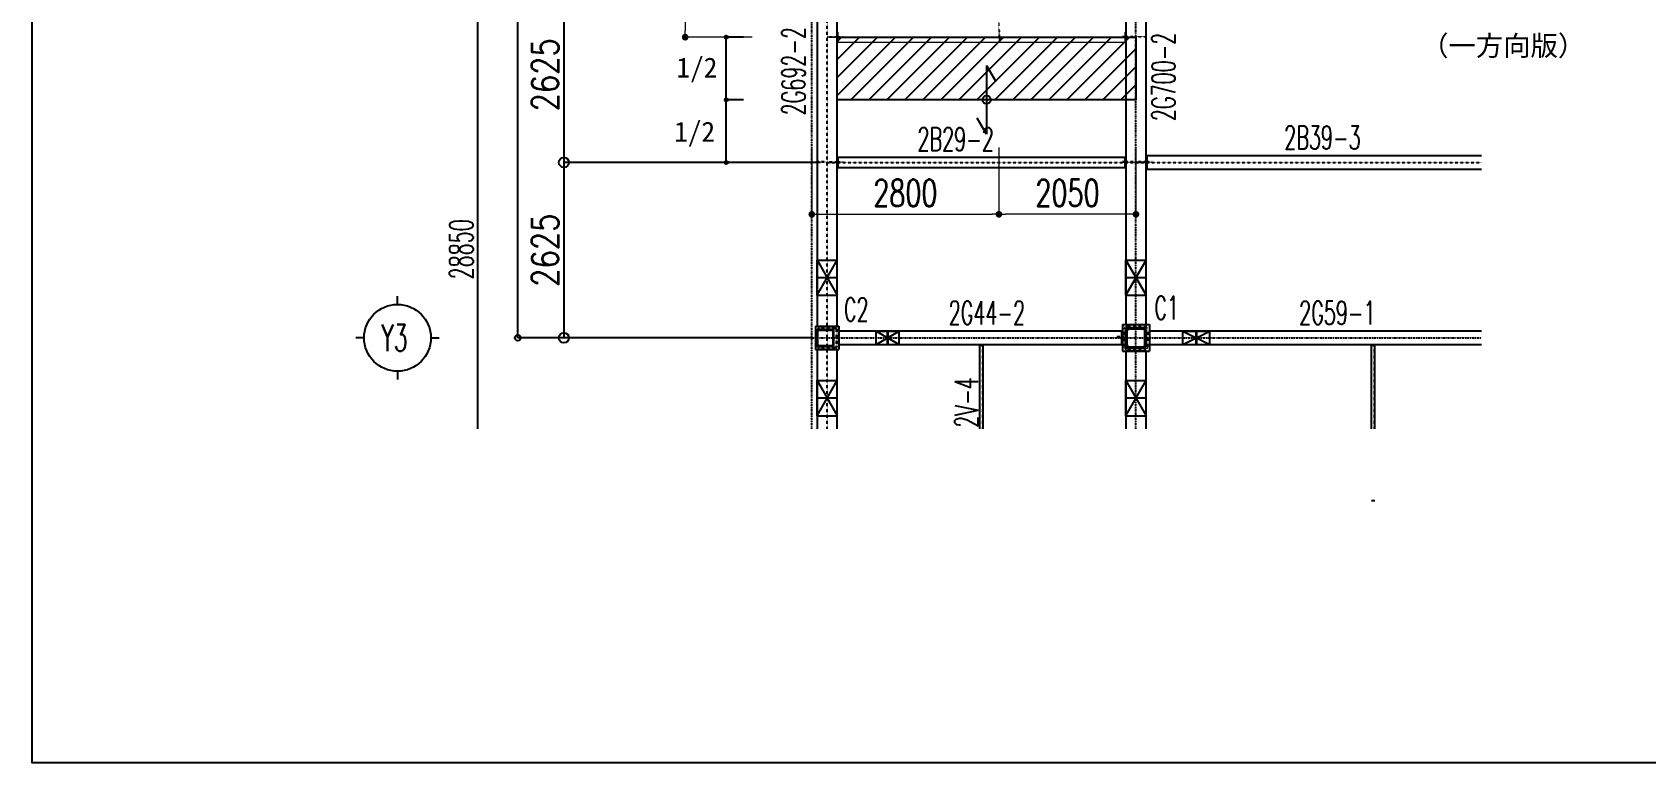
# Model space of a CAD drawing. Header units: millimetres. Extents: x -87051 to 180003, y -2961 to 97158.
# Drawn here: x -934 to 23207, y 65289 to 76222 of the extents above; entities that cross this region are included whole.
import ezdxf
from ezdxf.enums import TextEntityAlignment as Align

# ---------------------------------------------------------------- set-up
doc = ezdxf.new("R2010")
doc.units = ezdxf.units.MM
doc.header["$LTSCALE"] = 0.2
doc.header["$PDMODE"] = 1
doc.linetypes.add('CENTER', pattern=[2, 1.25, -0.25, 0.25, -0.25])
doc.linetypes.add('HIDDEN', pattern=[0.375, 0.25, -0.125])
doc.layers.get('Defpoints').update_dxf_attribs({"color": 40})
doc.layers.add('A_寸法', color=1, linetype='Continuous', lineweight=9, true_color=0xff0000)
doc.layers.add('S-新設', color=1, linetype='Continuous', lineweight=9, true_color=0xff0000)
doc.styles.add('Dim', font='simplex.shx', dxfattribs={"width": 0.7, "bigfont": 'extfont2.shx'})
doc.styles.get("Standard").update_dxf_attribs({"font": 'simplex.shx', "width": 0.8, "height": 700, "bigfont": 'extfont2.shx'})
doc.styles.add('ゴシック', font='MS Gothic.ttf', dxfattribs={"height": 4})
doc.dimstyles.new('1-200', dxfattribs={"dimscale": 200, "dimtxt": 3, "dimasz": 1, "dimexe": 1, "dimexo": 1, "dimgap": 1, "dimtad": 1, "dimdec": 0, "dimtxsty": 'Dim', "dimblk": 'DOT', "dimcen": 2.5, "dimadec": 0, "dimazin": 0, "dimtfac": 1, "dimtdec": 0, "dimtix": 1, "dimtmove": 2, "dimatfit": 3, "dimldrblk": '引出線', "dimfxl": 1, "dimlwd": -1, "dimlwe": -1, "dimarcsym": 0})

# ---------------------------------------------------------------- blocks, each defined once
blk = doc.blocks.new('_Dot')
at = {"color": 0, "linetype": 'ByBlock', "lineweight": -2}
blk.add_line((-0.5, 0), (-1, 0), dxfattribs=at)
at = {"color": 0, "linetype": 'ByBlock', "const_width": 0.5}
blk.add_lwpolyline([(-0.25, 0, 1), (0.25, 0, 1)], format="xyb", close=True, dxfattribs=at)
blk = doc.blocks.new('*D9')
at = {"layer": 'A_寸法', "color": 0, "transparency": 16777216}
for p, q in [((9835, 79148), (8835, 79148)), ((8835, 79048), (8835, 76248)), ((9835, 76148), (8835, 76148))]:
    blk.add_line(p, q, dxfattribs=at)
at = {"layer": 'Defpoints', "color": 0, "transparency": 16777216}
for p in [(9835, 79148), (8835, 76148), (9835, 76148)]:
    blk.add_point(p, dxfattribs=at)
at = {"layer": 'A_寸法', "color": 0, "transparency": 16777216, "xscale": 100, "yscale": 100, "zscale": 100}
for p, rotation in [((8835, 79148), 90), ((8835, 76148), 270)]:
    blk.add_blockref('_Dot', p, dxfattribs=dict(at, rotation=rotation))
at = {"layer": 'A_寸法', "color": 0, "transparency": 16777216, "insert": (8515, 77648), "char_height": 400, "attachment_point": 5, "rotation": 90, "style": 'Dim'}
blk.add_mtext('3000', dxfattribs=at)
blk = doc.blocks.new('引出線')
at = {"color": 0, "linetype": 'ByBlock'}
for points in [[(0, 0), (-1.96, -0.4)], [(-1, 0), (0, 0)]]:
    blk.add_lwpolyline(points, dxfattribs=at)
blk = doc.blocks.new('*D10')
at = {"layer": 'A_寸法', "color": 0, "transparency": 16777216}
for p, q in [((10730, 74497), (10730, 73497)), ((13530, 74497), (13530, 73497)), ((10830, 73497), (13430, 73497))]:
    blk.add_line(p, q, dxfattribs=at)
at = {"layer": 'Defpoints', "color": 0, "transparency": 16777216}
for p in [(10730, 74497), (13530, 74497), (13530, 73497)]:
    blk.add_point(p, dxfattribs=at)
at = {"layer": 'A_寸法', "color": 0, "transparency": 16777216, "xscale": 100, "yscale": 100, "zscale": 100, "rotation": 180}
blk.add_blockref('_Dot', (10730, 73497), dxfattribs=at)
at = {"layer": 'A_寸法', "color": 0, "transparency": 16777216, "xscale": 100, "yscale": 100, "zscale": 100}
blk.add_blockref('_Dot', (13530, 73497), dxfattribs=at)
at = {"layer": 'A_寸法', "color": 0, "transparency": 16777216, "insert": (12130, 73817), "char_height": 400, "attachment_point": 5, "style": 'Dim'}
blk.add_mtext('2800', dxfattribs=at)
blk = doc.blocks.new('*D12')
at = {"layer": 'A_寸法', "color": 0, "transparency": 16777216}
for p, q in [((13530, 74497), (13530, 73497)), ((15580, 74497), (15580, 73497)), ((15480, 73497), (13630, 73497))]:
    blk.add_line(p, q, dxfattribs=at)
at = {"layer": 'Defpoints', "color": 0, "transparency": 16777216}
for p in [(13530, 74497), (15580, 74497), (13530, 73497)]:
    blk.add_point(p, dxfattribs=at)
at = {"layer": 'A_寸法', "color": 0, "transparency": 16777216, "xscale": 100, "yscale": 100, "zscale": 100, "rotation": 180}
blk.add_blockref('_Dot', (13530, 73497), dxfattribs=at)
at = {"layer": 'A_寸法', "color": 0, "transparency": 16777216, "xscale": 100, "yscale": 100, "zscale": 100}
blk.add_blockref('_Dot', (15580, 73497), dxfattribs=at)
at = {"layer": 'A_寸法', "color": 0, "transparency": 16777216, "insert": (14555, 73817), "char_height": 400, "attachment_point": 5, "style": 'Dim'}
blk.add_mtext('2050', dxfattribs=at)

msp = doc.modelspace()

# ---------------------------------------------------------------- hatches: boundary and pattern name
at = {"true_color": 0x0000ff}
h = msp.add_hatch(color=5, dxfattribs=at)
h.dxf.hatch_style = 1
h.paths.add_polyline_path([(9426.2, 76148.2, 1), (9472.8, 76148.2, 1)])
h = msp.add_hatch(dxfattribs=at)
h.set_pattern_fill('ANSI31', color=5, scale=60)
h.set_pattern_definition([(45, (-17188.28, -54588.06), (-134.70384, 134.70384), [])])
h.paths.add_polyline_path([(15580.4, 75210.7), (15580.4, 76148.2), (11110.4, 76148.2), (11110.4, 75210.7)])
h = msp.add_hatch(color=5, dxfattribs=at)
h.dxf.hatch_style = 1
h.paths.add_polyline_path([(9426.2, 75210.7, 1), (9472.8, 75210.7, 1)])
h = msp.add_hatch(color=5, dxfattribs=at)
h.dxf.hatch_style = 1
h.paths.add_polyline_path([(9426.2, 74273.2, 1), (9472.8, 74273.2, 1)])

# ---------------------------------------------------------------- linework, layer by layer
at = {"color": 8, "linetype": 'CENTER'}
for p, q in [((10730.4, 70286.1), (10730.4, 90647.1)), ((15580.4, 70286.1), (15580.4, 90647.1)), ((10730.4, 71648.2), (20752.1, 71648.2))]:
    msp.add_line(p, q, dxfattribs=at)
at = {"color": 8, "linetype": 'Continuous'}
for p, q in [((5730.4, 70286.1), (5730.4, 87398.2)), ((6330.4, 71648.2), (6330.4, 82148.2)), ((10810.4, 81243.2), (10810.4, 72553.2)), ((11110.4, 72553.2), (11110.4, 81243.2)), ((15430.4, 80743.2), (15430.4, 72553.2)), ((15730.4, 72553.2), (15730.4, 80743.2)), ((7020.6, 76898.2), (7020.6, 74273.2)), ((15740.4, 74372.7), (15740.4, 74173.7)), ((20752.1, 74372.7), (15740.4, 74372.7)), ((10860.4, 74273.2), (7020.6, 74273.2)), ((7020.6, 74273.2), (7020.6, 71648.2)), ((10860.4, 74273.2), (7020.6, 74273.2)), ((11110.4, 74284.9), (11120.4, 74284.9)), ((11110.4, 74275.9), (11120.4, 74275.9)), ((11120.4, 74347.7), (11120.4, 74198.7)), ((15420.4, 74347.7), (11120.4, 74347.7)), ((11120.4, 74198.7), (15420.4, 74198.7)), ((15420.4, 74198.7), (15420.4, 74347.7)), ((15430.4, 74284.9), (15420.4, 74284.9)), ((15430.4, 74275.9), (15420.4, 74275.9)), ((15730.4, 74285.7), (15740.4, 74285.7)), ((15730.4, 74276.7), (15740.4, 74276.7)), ((15740.4, 74173.7), (20752.1, 74173.7)), ((10810.4, 72813.2), (11110.4, 72813.2)), ((10810.4, 72288.2), (10810.4, 72813.2)), ((10810.4, 72288.2), (11110.4, 72813.2)), ((10810.4, 72813.2), (11110.4, 72288.2)), ((11110.4, 72288.2), (11110.4, 72813.2)), ((15430.4, 72813.2), (15730.4, 72813.2)), ((15430.4, 72288.2), (15430.4, 72813.2)), ((15430.4, 72288.2), (15730.4, 72813.2)), ((15430.4, 72813.2), (15730.4, 72288.2)), ((15730.4, 72288.2), (15730.4, 72813.2)), ((10810.4, 72553.2), (11110.4, 72553.2)), ((11110.4, 72548.2), (10810.4, 72548.2)), ((10810.4, 72548.2), (10810.4, 71823.2)), ((11110.4, 71823.2), (11110.4, 72548.2)), ((15430.4, 72553.2), (15730.4, 72553.2)), ((15730.4, 72548.2), (15430.4, 72548.2)), ((15430.4, 72548.2), (15430.4, 71848.2)), ((15730.4, 71848.2), (15730.4, 72548.2)), ((4530.4, 72148.2), (4530.4, 72273.2)), ((10810.4, 72288.2), (11110.4, 72288.2)), ((15430.4, 72288.2), (15730.4, 72288.2)), ((10785.4, 71823.2), (11135.4, 71823.2)), ((10785.4, 71823.2), (10785.4, 71473.2)), ((10810.4, 71823.2), (11110.4, 71823.2)), ((10810.4, 71545.7), (10810.4, 71750.7)), ((10819.4, 71545.7), (10819.4, 71750.7)), ((10832.9, 71773.2), (11037.9, 71773.2)), ((10832.9, 71764.2), (11037.9, 71764.2)), ((11051.4, 71545.7), (11051.4, 71750.7)), ((11060.4, 71545.7), (11060.4, 71750.7)), ((11135.4, 71823.2), (11135.4, 71473.2)), ((11135.4, 71747.7), (11135.4, 71548.7)), ((11860.4, 71747.7), (11135.4, 71747.7)), ((11690.4, 71748.2), (12035.4, 71748.2)), ((11690.4, 71548.2), (11690.4, 71748.2)), ((11690.4, 71548.2), (12035.4, 71748.2)), ((11690.4, 71748.2), (12035.4, 71548.2)), ((11860.4, 71548.7), (11860.4, 71747.7)), ((11865.4, 71747.7), (11865.4, 71548.7)), ((15370.4, 71747.7), (11865.4, 71747.7)), ((12035.4, 71548.2), (12035.4, 71748.2)), ((15370.4, 71548.7), (15370.4, 71747.7)), ((15380.4, 71848.2), (15780.4, 71848.2)), ((15380.4, 71848.2), (15380.4, 71448.2)), ((15430.4, 71848.2), (15730.4, 71848.2)), ((15430.4, 71538.2), (15430.4, 71758.2)), ((15446.4, 71538.2), (15446.4, 71758.2)), ((15470.4, 71798.2), (15690.4, 71798.2)), ((15470.4, 71782.2), (15690.4, 71782.2)), ((15714.4, 71538.2), (15714.4, 71758.2)), ((15730.4, 71538.2), (15730.4, 71758.2)), ((15780.4, 71848.2), (15780.4, 71448.2)), ((15780.4, 71747.7), (15780.4, 71548.7)), ((16480.4, 71747.7), (15780.4, 71747.7)), ((16280.4, 71748.2), (16685.4, 71748.2)), ((16280.4, 71548.2), (16280.4, 71748.2)), ((16280.4, 71548.2), (16685.4, 71748.2)), ((16280.4, 71748.2), (16685.4, 71548.2)), ((16480.4, 71548.7), (16480.4, 71747.7)), ((16485.4, 71747.7), (16485.4, 71548.7)), ((20752.1, 71747.7), (16485.4, 71747.7)), ((16685.4, 71548.2), (16685.4, 71748.2)), ((4030.4, 71648.2), (3905.4, 71648.2)), ((5030.4, 71648.2), (5155.4, 71648.2)), ((10730.4, 71648.2), (6330.4, 71648.2)), ((10730.4, 71648.2), (6330.4, 71648.2)), ((10785.4, 71473.2), (11135.4, 71473.2)), ((11110.4, 71473.2), (10810.4, 71473.2)), ((10810.4, 71473.2), (10810.4, 70748.2)), ((10832.9, 71532.2), (11037.9, 71532.2)), ((10832.9, 71523.2), (11037.9, 71523.2)), ((11110.4, 70748.2), (11110.4, 71473.2)), ((11135.4, 71548.7), (11860.4, 71548.7)), ((11690.4, 71548.2), (12035.4, 71548.2)), ((11865.4, 71548.7), (15370.4, 71548.7)), ((13245.4, 70286.1), (13245.4, 71538.7)), ((13245.4, 71538.7), (13295.4, 71538.7)), ((13295.4, 70286.1), (13295.4, 71538.7)), ((15380.4, 71664.2), (15370.4, 71664.2)), ((15380.4, 71652.2), (15370.4, 71652.2)), ((15470.4, 71514.2), (15690.4, 71514.2)), ((15470.4, 71498.2), (15690.4, 71498.2)), ((15780.4, 71548.7), (16480.4, 71548.7)), ((16280.4, 71548.2), (16685.4, 71548.2)), ((16485.4, 71548.7), (20752.1, 71548.7)), ((19105.4, 70286.1), (19105.4, 71538.7)), ((19105.4, 71538.7), (19155.4, 71538.7)), ((19155.4, 70286.1), (19155.4, 71538.7)), ((15380.4, 71448.2), (15780.4, 71448.2)), ((15730.4, 71448.2), (15430.4, 71448.2)), ((15430.4, 71448.2), (15430.4, 70748.2)), ((15730.4, 70748.2), (15730.4, 71448.2)), ((4530.4, 71148.2), (4530.4, 71023.2)), ((10810.4, 71008.2), (11110.4, 71008.2)), ((10810.4, 70483.2), (10810.4, 71008.2)), ((10810.4, 70483.2), (11110.4, 71008.2)), ((10810.4, 71008.2), (11110.4, 70483.2)), ((11110.4, 70483.2), (11110.4, 71008.2)), ((15430.4, 71008.2), (15730.4, 71008.2)), ((15430.4, 70483.2), (15430.4, 71008.2)), ((15430.4, 70483.2), (15730.4, 71008.2)), ((15430.4, 71008.2), (15730.4, 70483.2)), ((15730.4, 70483.2), (15730.4, 71008.2)), ((10810.4, 70748.2), (11110.4, 70748.2)), ((11110.4, 70743.2), (10810.4, 70743.2)), ((10810.4, 70743.2), (10810.4, 70286.1)), ((11110.4, 70286.1), (11110.4, 70743.2)), ((15430.4, 70748.2), (15730.4, 70748.2)), ((15730.4, 70743.2), (15430.4, 70743.2)), ((15430.4, 70743.2), (15430.4, 70286.1)), ((15730.4, 70286.1), (15730.4, 70743.2)), ((10810.4, 70483.2), (11110.4, 70483.2)), ((15430.4, 70483.2), (15730.4, 70483.2)), ((19155.4, 69207.7), (19105.4, 69207.7))]:
    msp.add_line(p, q, dxfattribs=at)
at = {"color": 8, "linetype": 'HIDDEN'}
for p, q in [((10960.4, 71648.2), (10960.4, 82148.2)), ((10953.9, 74284.9), (10810.4, 74284.9)), ((10810.4, 74284.9), (10810.4, 74275.9)), ((10953.9, 74275.9), (10810.4, 74275.9)), ((10953.9, 74284.9), (10953.9, 74275.9)), ((10960.4, 74273.2), (15580.4, 74273.2)), ((10966.9, 74284.9), (11110.4, 74284.9)), ((10966.9, 74284.9), (10966.9, 74275.9)), ((10966.9, 74275.9), (11110.4, 74275.9)), ((11120.4, 74284.9), (11200.4, 74284.9)), ((11120.4, 74275.9), (11200.4, 74275.9)), ((11200.4, 74284.9), (11200.4, 74275.9)), ((15420.4, 74284.9), (15340.4, 74284.9)), ((15340.4, 74284.9), (15340.4, 74275.9)), ((15420.4, 74275.9), (15340.4, 74275.9)), ((15573.9, 74284.9), (15430.4, 74284.9)), ((15573.9, 74275.9), (15430.4, 74275.9)), ((15573.9, 74284.9), (15573.9, 74275.9)), ((15580.4, 74273.2), (20752.1, 74273.2)), ((15586.9, 74285.7), (15730.4, 74285.7)), ((15586.9, 74285.7), (15586.9, 74276.7)), ((15586.9, 74276.7), (15730.4, 74276.7)), ((15740.4, 74285.7), (15820.4, 74285.7)), ((15740.4, 74276.7), (15820.4, 74276.7)), ((15820.4, 74285.7), (15820.4, 74276.7)), ((10810.4, 71528.2), (10810.4, 71768.2)), ((10822.4, 71528.2), (10822.4, 71768.2)), ((10840.4, 71798.2), (11080.4, 71798.2)), ((10840.4, 71786.2), (11080.4, 71786.2)), ((11098.4, 71528.2), (11098.4, 71768.2)), ((11110.4, 71528.2), (11110.4, 71768.2)), ((15405.4, 71520.7), (15405.4, 71775.7)), ((15424.4, 71520.7), (15424.4, 71775.7)), ((15452.9, 71823.2), (15707.9, 71823.2)), ((15452.9, 71804.2), (15707.9, 71804.2)), ((15736.4, 71520.7), (15736.4, 71775.7)), ((15755.4, 71520.7), (15755.4, 71775.7)), ((10840.4, 71510.2), (11080.4, 71510.2)), ((10840.4, 71498.2), (11080.4, 71498.2)), ((10960.4, 70286.1), (10960.4, 71648.2)), ((13290.4, 70286.1), (13290.4, 71538.7)), ((15370.4, 71664.2), (15290.4, 71664.2)), ((15290.4, 71664.2), (15290.4, 71652.2)), ((15370.4, 71652.2), (15290.4, 71652.2)), ((15405.4, 71664.2), (15380.4, 71664.2)), ((15405.4, 71652.2), (15380.4, 71652.2)), ((15405.4, 71664.2), (15405.4, 71652.2)), ((15452.9, 71492.2), (15707.9, 71492.2)), ((15452.9, 71473.2), (15707.9, 71473.2)), ((19150.4, 70286.1), (19150.4, 71538.7))]:
    msp.add_line(p, q, dxfattribs=at)
at = {"color": 5, "true_color": 0x0000ff}
for p, q in [((13345.4, 75726.5), (13345.4, 74694.8)), ((13345.4, 75726.5), (13485, 75485.2)), ((13345.4, 74694.8), (13205.8, 74936.1))]:
    msp.add_line(p, q, dxfattribs=at)
for points in [[(9709.5, 76148.2), (9449.5, 76148.2)], [(9449.5, 74273.2), (9449.5, 76148.2)], [(9709.5, 75210.7), (9449.5, 75210.7)], [(9709.5, 74273.2), (9449.5, 74273.2)]]:
    msp.add_lwpolyline(points, dxfattribs=at)
msp.add_lwpolyline([(11110.4, 76148.2), (15580.4, 76148.2), (15580.4, 75210.7), (11110.4, 75210.7)], close=True, dxfattribs=at)
for centre, radius in [((9449.5, 76148.2), 23.3), ((9449.5, 75210.7), 23.3), ((13345.4, 75210.7), 62.3), ((9449.5, 74273.2), 23.3)]:
    msp.add_circle(centre, radius, dxfattribs=at)
at = {"color": 8, "linetype": 'Continuous'}
for centre, radius in [((7020.6, 74273.2), 75), ((7020.6, 74273.2), 75), ((4530.4, 71648.2), 500), ((7020.6, 71648.2), 75), ((7020.6, 71648.2), 75), ((6330.4, 71648.2), 43.8), ((6330.4, 71648.2), 43.8)]:
    msp.add_circle(centre, radius, dxfattribs=at)
at = {"color": 8, "linetype": 'HIDDEN'}
for centre, radius, start, end in [((10840.4, 71768.2), 30, 90, 180), ((10840.4, 71768.2), 18, 90, 180), ((11080.4, 71768.2), 30, 0, 90), ((11080.4, 71768.2), 18, 0, 90), ((15452.9, 71775.7), 47.5, 90, 180), ((15452.9, 71775.7), 28.5, 90, 180), ((15707.9, 71775.7), 47.5, 0, 90), ((15707.9, 71775.7), 28.5, 0, 90), ((10840.4, 71528.2), 30, 180, 270), ((10840.4, 71528.2), 18, 180, 270), ((11080.4, 71528.2), 30, 270, 0), ((11080.4, 71528.2), 18, 270, 0), ((15452.9, 71520.7), 47.5, 180, 270), ((15452.9, 71520.7), 28.5, 180, 270), ((15707.9, 71520.7), 47.5, 270, 0), ((15707.9, 71520.7), 28.5, 270, 0)]:
    msp.add_arc(centre, radius, start, end, dxfattribs=at)
at = {"color": 8, "linetype": 'Continuous'}
for centre, radius, start, end in [((10832.9, 71750.7), 22.5, 90, 180), ((10832.9, 71750.7), 13.5, 90, 180), ((11037.9, 71750.7), 22.5, 0, 90), ((11037.9, 71750.7), 13.5, 0, 90), ((15470.4, 71758.2), 40, 90, 180), ((15470.4, 71758.2), 24, 90, 180), ((15690.4, 71758.2), 40, 0, 90), ((15690.4, 71758.2), 24, 0, 90), ((10832.9, 71545.7), 22.5, 180, 270), ((10832.9, 71545.7), 13.5, 180, 270), ((11037.9, 71545.7), 22.5, 270, 0), ((11037.9, 71545.7), 13.5, 270, 0), ((15470.4, 71538.2), 40, 180, 270), ((15470.4, 71538.2), 24, 180, 270), ((15690.4, 71538.2), 40, 270, 0), ((15690.4, 71538.2), 24, 270, 0)]:
    msp.add_arc(centre, radius, start, end, dxfattribs=at)
at = {"layer": 'Defpoints'}
msp.add_lwpolyline([(-934, 97158.4), (57845.1, 97158.4), (57845.1, 65289.1), (-934, 65289.1)], close=True, dxfattribs=at)
at = {"layer": 'S-新設', "linetype": 'HIDDEN'}
for p, q in [((13530.4, 79148.2), (13530.4, 76123.2)), ((10966.9, 76159.9), (11110.4, 76159.9)), ((10966.9, 76159.9), (10966.9, 76150.9)), ((10966.9, 76150.9), (11110.4, 76150.9)), ((11120.4, 76159.9), (11200.4, 76159.9)), ((11120.4, 76150.9), (11200.4, 76150.9)), ((11200.4, 76159.9), (11200.4, 76150.9)), ((13533.2, 76151.7), (13533.2, 76247.7)), ((13533.2, 76151.7), (13542.2, 76151.7)), ((13533.2, 76144.7), (13542.2, 76144.7)), ((13533.2, 76144.7), (13533.2, 76073.7)), ((13533.2, 76073.7), (13542.2, 76073.7)), ((13542.2, 76151.7), (13542.2, 76247.7)), ((13542.2, 76144.7), (13542.2, 76073.7)), ((15420.4, 76159.9), (15340.4, 76159.9)), ((15340.4, 76159.9), (15340.4, 76150.9)), ((15420.4, 76150.9), (15340.4, 76150.9)), ((15573.9, 76159.9), (15430.4, 76159.9)), ((15573.9, 76150.9), (15430.4, 76150.9)), ((15573.9, 76159.9), (15573.9, 76150.9)), ((15586.9, 76159.9), (15730.4, 76159.9)), ((15586.9, 76159.9), (15586.9, 76150.9)), ((15586.9, 76150.9), (15730.4, 76150.9))]:
    msp.add_line(p, q, dxfattribs=at)
at = {"layer": 'S-新設', "linetype": 'HIDDEN', "ltscale": 5}
msp.add_line((10960.4, 76148.2), (15580.4, 76148.2), dxfattribs=at)
at = {"layer": 'S-新設', "linetype": 'Continuous'}
for p, q in [((11110.4, 76159.9), (11120.4, 76159.9)), ((11110.4, 76150.9), (11120.4, 76150.9)), ((11120.4, 76222.7), (11120.4, 76073.7)), ((11120.4, 76073.7), (15420.4, 76073.7)), ((15420.4, 76073.7), (15420.4, 76222.7)), ((15430.4, 76159.9), (15420.4, 76159.9)), ((15430.4, 76150.9), (15420.4, 76150.9))]:
    msp.add_line(p, q, dxfattribs=at)

# ---------------------------------------------------------------- texts
at = {"color": 8}
for s, height, width, p in [('2625', 400, 0.8, (6940.6, 75585.7)), ('28850', 350, 0.6, (5660.4, 72973.2)), ('2625', 400, 0.8, (6940.6, 72960.7))]:
    msp.add_text(s, height=height, rotation=90, dxfattribs=dict(at, width=width)).set_placement(p, align=Align.CENTER)
at = {"color": 8, "width": 0.6}
for s, p in [('2G692-2', (10631.9, 74978.4)), ('2G700-2', (16165.8, 74892)), ('2V-4', (13221, 70303.4))]:
    msp.add_text(s, height=350, rotation=90, dxfattribs=at).set_placement(p)
for s, height, p in [('2B29-2', 350, (12310.4, 74447.7)), ('2B39-3', 350, (17798.4, 74472.7)), ('C2', 350, (11210.4, 71898.2)), ('2G44-2', 350, (12777.2, 71847.7)), ('C1', 350, (15855.4, 71923.2)), ('2G59-1', 350, (18021.9, 71847.7)), ('Y3', 400, (4290.4, 71448.2))]:
    msp.add_text(s, height=height, dxfattribs=at).set_placement(p)
at = {"layer": 'S-新設', "color": 5, "true_color": 0x0000ff, "style": 'ゴシック'}
for s, p in [('（一方向版）', (19847.5, 76020.5)), ('1/2', (8704.5, 75693.6)), ('1/2', (8670.6, 74733.7))]:
    msp.add_text(s, height=300, dxfattribs=at).set_placement(p, align=Align.MIDDLE_LEFT)

# ---------------------------------------------------------------- dimensions: what is measured, and where the dimension line sits
at = {"layer": 'A_寸法'}
for base, p1, p2, angle, picture, middle in [((8835.1, 76148.2), (9835, 79148.2), (9835, 76148.2), 270, '*D9', (8515.1, 77648.2)), ((13530.4, 73497.3), (15580.4, 74497.2), (13530.4, 74497.2), 180, '*D12', (14555.4, 73817.3))]:
    dim = msp.add_linear_dim(base=base, p1=p1, p2=p2, angle=angle, dimstyle='1-200', override={"dimtxt": 2, "dimasz": 0.5, "dimexe": 0, "dimexo": 0, "dimgap": 0.6}, dxfattribs=at)
    dim.commit()
    dim.dimension.update_dxf_attribs({"geometry": picture, "text_midpoint": middle})
dim = msp.add_linear_dim(base=(13530.4, 73497.3), p1=(10730.4, 74497.2), p2=(13530.4, 74497.2), dimstyle='1-200', override={"dimtxt": 2, "dimasz": 0.5, "dimexe": 0, "dimexo": 0, "dimgap": 0.6}, dxfattribs=at)
dim.commit()
dim.dimension.update_dxf_attribs({"geometry": '*D10', "text_midpoint": (12130.4, 73817.3)})

doc.saveas('drawing.dxf')
